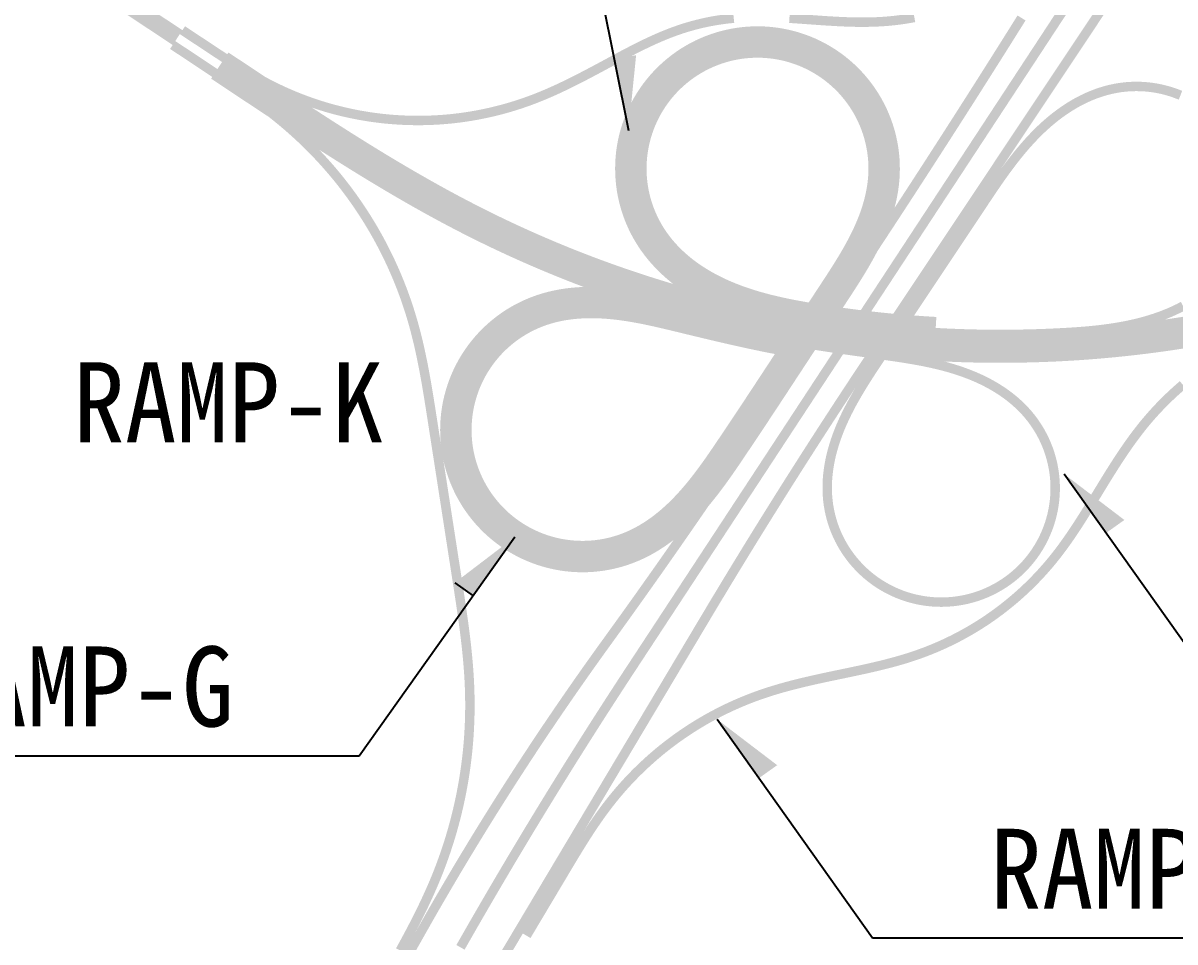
# Model space of a CAD drawing. Header units: metres. Extents: x 222706 to 224249, y 221324 to 222332.
# Drawn here: x 223963.3 to 224043.5, y 222198.5 to 222262.5 of the extents above; entities that cross this region are included whole.
import ezdxf

# ---------------------------------------------------------------- set-up
doc = ezdxf.new("R2010")
doc.units = ezdxf.units.M
doc.linetypes.add('HIDDEN', pattern=[0.375, 0.25, -0.125])
for name, color, linetype in [('CA-ALGN-RampA', 2, 'Continuous'), ('CA-ALGN-RampF', 2, 'Continuous'), ('CA-ALGN-RampG', 2, 'Continuous'), ('CA-ALGN-RampH', 2, 'Continuous'), ('CA-ALGN-RampJ', 2, 'Continuous'), ('CA-ALGN-RampK', 2, 'Continuous'), ('CA-ALGN-RampL', 2, 'Continuous'), ('CA-ALGN-RampM', 2, 'Continuous'), ('CA-ALGN-RampN', 2, 'Continuous'), ('CA-ALGN-RampO', 2, 'Continuous'), ('CA-ALGN-국도7호선', 2, 'Continuous'), ('CA-ALGN-국도7호선평면선형', 2, 'Continuous'), ('CA-LEAL', 1, 'Continuous'), ('CA-TEXT', 3, 'Continuous')]:
    doc.layers.add(name, color=color, linetype=linetype)
doc.styles.add('돋움체', font='DotumChe.ttf')

msp = doc.modelspace()

# ---------------------------------------------------------------- hatches: boundary and pattern name
at = {"layer": 'CA-LEAL'}
for points in [[(224006.004, 222260.249), (224004.472, 222259.937), (224005.477, 222255.016)], [(224039.982, 222227.895), (224038.707, 222226.989), (224035.799, 222231.083)], [(223993.382, 222223.522), (223994.656, 222222.616), (223997.565, 222226.711)], [(224015.822, 222210.827), (224014.547, 222209.922), (224011.639, 222214.016)]]:
    msp.add_hatch(color=256, dxfattribs=at).paths.add_polyline_path(points)

# ---------------------------------------------------------------- linework, layer by layer
at = {"layer": 'CA-ALGN-RampA', "const_width": 2.186}
msp.add_lwpolyline([(223977.03, 222259.525), (223978.679, 222258.431), (223978.972, 222258.236), (223979.266, 222258.041), (223979.56, 222257.846), (223979.854, 222257.652), (223980.148, 222257.457), (223980.442, 222257.262), (223980.736, 222257.068), (223981.03, 222256.874), (223981.324, 222256.68), (223981.619, 222256.486), (223981.914, 222256.292), (223982.208, 222256.099), (223982.503, 222255.906), (223982.799, 222255.713), (223983.094, 222255.521), (223983.39, 222255.329), (223983.686, 222255.137), (223983.982, 222254.946), (223984.278, 222254.755), (223984.575, 222254.565), (223984.872, 222254.375), (223985.17, 222254.186), (223985.467, 222253.997), (223985.766, 222253.809), (223986.064, 222253.621), (223986.363, 222253.434), (223986.662, 222253.248), (223986.962, 222253.062), (223987.262, 222252.877), (223987.563, 222252.693), (223987.864, 222252.509), (223988.165, 222252.326), (223988.467, 222252.145), (223988.77, 222251.963), (223989.073, 222251.783), (223989.376, 222251.604), (223989.68, 222251.425), (223989.985, 222251.248), (223990.29, 222251.071), (223990.596, 222250.896), (223990.902, 222250.721), (223991.209, 222250.547), (223991.516, 222250.375), (223991.824, 222250.203), (223992.133, 222250.033), (223992.442, 222249.864), (223992.752, 222249.696), (223993.063, 222249.529), (223993.374, 222249.364), (223993.686, 222249.2), (223993.999, 222249.037), (223994.312, 222248.875), (223994.503, 222248.777), (223994.818, 222248.618), (223995.133, 222248.46), (223995.449, 222248.303), (223995.765, 222248.148), (223996.082, 222247.994), (223996.4, 222247.841), (223996.719, 222247.69), (223997.038, 222247.54), (223997.358, 222247.391), (223997.678, 222247.244), (223997.999, 222247.099), (223998.321, 222246.955), (223998.643, 222246.812), (223998.966, 222246.67), (223999.29, 222246.53), (223999.614, 222246.392), (223999.938, 222246.254), (224000.264, 222246.119), (224000.59, 222245.984), (224000.916, 222245.851), (224001.243, 222245.72), (224001.571, 222245.589), (224001.899, 222245.461), (224002.228, 222245.333), (224002.557, 222245.208), (224002.887, 222245.083), (224003.218, 222244.96), (224003.549, 222244.839), (224003.88, 222244.719), (224004.212, 222244.6), (224004.545, 222244.483), (224004.878, 222244.367), (224005.211, 222244.253), (224005.545, 222244.14), (224005.88, 222244.028), (224006.215, 222243.918), (224006.55, 222243.81), (224006.886, 222243.703), (224007.222, 222243.597), (224007.559, 222243.493), (224007.896, 222243.39), (224008.234, 222243.289), (224008.572, 222243.19), (224008.911, 222243.091), (224009.25, 222242.995), (224009.589, 222242.899), (224009.929, 222242.805), (224010.269, 222242.713), (224010.61, 222242.622), (224010.951, 222242.533), (224011.293, 222242.445), (224011.634, 222242.358), (224011.977, 222242.274), (224012.319, 222242.19), (224012.662, 222242.108), (224013.005, 222242.028), (224013.349, 222241.949), (224013.693, 222241.871), (224014.037, 222241.795), (224014.382, 222241.721), (224014.727, 222241.648), (224015.072, 222241.576), (224015.417, 222241.506), (224015.763, 222241.438), (224016.109, 222241.371), (224016.456, 222241.306), (224016.803, 222241.242), (224017.15, 222241.179), (224017.497, 222241.118), (224017.844, 222241.059), (224018.192, 222241.001), (224018.54, 222240.944), (224018.888, 222240.89), (224019.237, 222240.836), (224019.586, 222240.784), (224019.935, 222240.734), (224020.284, 222240.685), (224020.633, 222240.638), (224020.983, 222240.592), (224021.332, 222240.548), (224021.682, 222240.505), (224022.032, 222240.464), (224022.383, 222240.424), (224022.733, 222240.386), (224023.084, 222240.349), (224023.435, 222240.314), (224023.786, 222240.281), (224024.137, 222240.249), (224024.488, 222240.218), (224024.839, 222240.189), (224025.191, 222240.161), (224025.542, 222240.136), (224025.894, 222240.111), (224026.246, 222240.088), (224026.598, 222240.067), (224026.95, 222240.047), (224027.302, 222240.029), (224027.654, 222240.012), (224028.006, 222239.997), (224028.359, 222239.983), (224028.711, 222239.971), (224029.063, 222239.96), (224029.416, 222239.951), (224029.768, 222239.943), (224030.121, 222239.937), (224030.473, 222239.933), (224030.826, 222239.93), (224031.178, 222239.928), (224031.531, 222239.928), (224031.884, 222239.93), (224032.236, 222239.933), (224032.589, 222239.938), (224032.941, 222239.944), (224033.294, 222239.952), (224033.646, 222239.961), (224033.998, 222239.972), (224034.351, 222239.984), (224034.703, 222239.998), (224035.055, 222240.013), (224035.407, 222240.03), (224035.76, 222240.049), (224036.112, 222240.069), (224036.463, 222240.09), (224036.815, 222240.113), (224037.167, 222240.138), (224037.519, 222240.164), (224037.87, 222240.192), (224038.221, 222240.221), (224038.573, 222240.252), (224038.924, 222240.284), (224039.275, 222240.317), (224039.625, 222240.353), (224039.976, 222240.39), (224040.327, 222240.428), (224040.677, 222240.468), (224041.027, 222240.509), (224041.377, 222240.552), (224041.727, 222240.596), (224042.076, 222240.642), (224042.426, 222240.69), (224042.523, 222240.703), (224042.872, 222240.753), (224043.221, 222240.803), (224043.569, 222240.856), (224043.918, 222240.91), (224044.266, 222240.965), (224044.614, 222241.021)], dxfattribs=at)
at = {"layer": 'CA-ALGN-RampF', "const_width": 2.186}
msp.add_lwpolyline([(224026.834, 222240.936), (224026.482, 222240.957), (224026.13, 222240.979), (224025.778, 222241.003), (224025.426, 222241.028), (224025.075, 222241.054), (224024.723, 222241.083), (224024.372, 222241.113), (224024.021, 222241.144), (224023.67, 222241.177), (224023.319, 222241.211), (224022.968, 222241.247), (224022.618, 222241.285), (224022.267, 222241.324), (224021.917, 222241.365), (224021.567, 222241.407), (224021.217, 222241.451), (224020.868, 222241.496), (224020.518, 222241.543), (224020.169, 222241.591), (224019.82, 222241.641), (224019.471, 222241.692), (224019.123, 222241.745), (224018.774, 222241.8), (224018.426, 222241.856), (224018.379, 222241.863), (224018.031, 222241.921), (224017.684, 222241.981), (224017.337, 222242.043), (224016.99, 222242.107), (224016.644, 222242.174), (224016.299, 222242.245), (224015.954, 222242.319), (224015.61, 222242.397), (224015.267, 222242.479), (224014.926, 222242.565), (224014.585, 222242.657), (224014.246, 222242.753), (224013.909, 222242.855), (224013.573, 222242.963), (224013.239, 222243.077), (224012.908, 222243.197), (224012.579, 222243.324), (224012.253, 222243.457), (224011.929, 222243.598), (224011.609, 222243.746), (224011.293, 222243.902), (224010.981, 222244.066), (224010.673, 222244.237), (224010.37, 222244.417), (224010.072, 222244.605), (224009.779, 222244.802), (224009.492, 222245.007), (224009.212, 222245.221), (224008.939, 222245.444), (224008.673, 222245.676), (224008.415, 222245.916), (224008.166, 222246.166), (224007.926, 222246.424), (224007.695, 222246.69), (224007.475, 222246.965), (224007.265, 222247.249), (224007.173, 222247.381), (224006.98, 222247.677), (224006.799, 222247.979), (224006.63, 222248.289), (224006.474, 222248.605), (224006.33, 222248.927), (224006.2, 222249.254), (224006.082, 222249.587), (224005.978, 222249.923), (224005.888, 222250.264), (224005.811, 222250.608), (224005.748, 222250.955), (224005.7, 222251.304), (224005.665, 222251.655), (224005.644, 222252.007), (224005.637, 222252.359), (224005.644, 222252.712), (224005.666, 222253.064), (224005.701, 222253.415), (224005.751, 222253.764), (224005.814, 222254.11), (224005.891, 222254.454), (224005.982, 222254.795), (224006.087, 222255.132), (224006.204, 222255.464), (224006.336, 222255.791), (224006.48, 222256.113), (224006.636, 222256.429), (224006.806, 222256.738), (224006.987, 222257.04), (224007.18, 222257.335), (224007.386, 222257.622), (224007.602, 222257.9), (224007.829, 222258.17), (224008.067, 222258.43), (224008.315, 222258.68), (224008.573, 222258.92), (224008.841, 222259.15), (224009.117, 222259.369), (224009.402, 222259.577), (224009.695, 222259.773), (224009.995, 222259.957), (224010.303, 222260.129), (224010.617, 222260.289), (224010.938, 222260.436), (224011.264, 222260.57), (224011.595, 222260.691), (224011.931, 222260.798), (224012.17, 222260.866), (224012.512, 222260.951), (224012.857, 222261.021), (224013.205, 222261.078), (224013.555, 222261.121), (224013.907, 222261.15), (224014.259, 222261.164), (224014.611, 222261.165), (224014.964, 222261.152), (224015.315, 222261.124), (224015.665, 222261.082), (224016.013, 222261.027), (224016.359, 222260.957), (224016.702, 222260.874), (224017.041, 222260.777), (224017.375, 222260.667), (224017.706, 222260.544), (224018.031, 222260.407), (224018.35, 222260.257), (224018.663, 222260.095), (224018.969, 222259.92), (224019.268, 222259.734), (224019.559, 222259.535), (224019.843, 222259.325), (224020.117, 222259.104), (224020.382, 222258.872), (224020.638, 222258.63), (224020.885, 222258.377), (224021.12, 222258.115), (224021.345, 222257.844), (224021.559, 222257.564), (224021.762, 222257.275), (224021.953, 222256.979), (224022.132, 222256.675), (224022.299, 222256.365), (224022.453, 222256.048), (224022.594, 222255.725), (224022.723, 222255.396), (224022.838, 222255.063), (224022.94, 222254.725), (224023.028, 222254.384), (224023.102, 222254.039), (224023.163, 222253.692), (224023.209, 222253.343), (224023.242, 222252.992), (224023.26, 222252.64), (224023.265, 222252.287), (224023.255, 222251.935), (224023.24, 222251.687), (224023.206, 222251.336), (224023.159, 222250.986), (224023.099, 222250.639), (224023.027, 222250.294), (224022.944, 222249.951), (224022.849, 222249.612), (224022.744, 222249.275), (224022.63, 222248.942), (224022.506, 222248.611), (224022.374, 222248.285), (224022.234, 222247.961), (224022.087, 222247.641), (224021.933, 222247.324), (224021.773, 222247.009), (224021.607, 222246.698), (224021.436, 222246.39), (224021.261, 222246.084), (224021.082, 222245.78), (224020.899, 222245.479), (224020.714, 222245.179), (224020.526, 222244.881), (224020.335, 222244.584), (224020.144, 222244.288), (224019.951, 222243.993), (224019.758, 222243.698), (224019.707, 222243.62), (224015.399, 222237.058)], dxfattribs=at)
at = {"layer": 'CA-ALGN-RampG', "const_width": 2.186}
msp.add_lwpolyline([(224015.399, 222237.058), (224015.205, 222236.763), (224015.012, 222236.469), (224014.818, 222236.174), (224014.623, 222235.88), (224014.429, 222235.586), (224014.234, 222235.292), (224014.039, 222234.998), (224013.844, 222234.705), (224013.649, 222234.411), (224013.453, 222234.118), (224013.257, 222233.825), (224013.061, 222233.532), (224012.865, 222233.239), (224012.724, 222233.029), (224012.527, 222232.736), (224012.33, 222232.444), (224012.131, 222232.153), (224011.931, 222231.862), (224011.73, 222231.573), (224011.526, 222231.286), (224011.32, 222231), (224011.11, 222230.716), (224010.898, 222230.435), (224010.681, 222230.157), (224010.461, 222229.881), (224010.236, 222229.61), (224010.007, 222229.342), (224009.772, 222229.078), (224009.533, 222228.82), (224009.288, 222228.566), (224009.037, 222228.318), (224008.781, 222228.077), (224008.518, 222227.841), (224008.249, 222227.613), (224007.974, 222227.393), (224007.692, 222227.181), (224007.404, 222226.977), (224007.11, 222226.784), (224006.809, 222226.6), (224006.502, 222226.426), (224006.189, 222226.264), (224005.87, 222226.115), (224005.676, 222226.031), (224005.349, 222225.901), (224005.016, 222225.785), (224004.679, 222225.682), (224004.338, 222225.592), (224003.993, 222225.517), (224003.646, 222225.455), (224003.297, 222225.407), (224002.946, 222225.373), (224002.594, 222225.353), (224002.242, 222225.347), (224001.889, 222225.356), (224001.537, 222225.378), (224001.187, 222225.415), (224000.838, 222225.465), (224000.491, 222225.53), (224000.147, 222225.608), (223999.807, 222225.7), (223999.471, 222225.805), (223999.139, 222225.924), (223998.812, 222226.056), (223998.49, 222226.201), (223998.175, 222226.358), (223997.866, 222226.528), (223997.565, 222226.711), (223997.27, 222226.905), (223996.984, 222227.111), (223996.707, 222227.328), (223996.438, 222227.556), (223996.178, 222227.795), (223995.929, 222228.044), (223995.689, 222228.302), (223995.46, 222228.57), (223995.242, 222228.847), (223995.035, 222229.133), (223994.84, 222229.426), (223994.656, 222229.727), (223994.485, 222230.035), (223994.326, 222230.35), (223994.18, 222230.671), (223994.047, 222230.997), (223994.025, 222231.056), (223993.907, 222231.388), (223993.803, 222231.725), (223993.712, 222232.065), (223993.635, 222232.41), (223993.572, 222232.756), (223993.523, 222233.105), (223993.488, 222233.456), (223993.467, 222233.808), (223993.46, 222234.161), (223993.467, 222234.513), (223993.488, 222234.865), (223993.523, 222235.216), (223993.572, 222235.565), (223993.635, 222235.912), (223993.712, 222236.256), (223993.803, 222236.596), (223993.907, 222236.933), (223994.024, 222237.266), (223994.155, 222237.593), (223994.299, 222237.915), (223994.455, 222238.231), (223994.624, 222238.54), (223994.805, 222238.843), (223994.999, 222239.137), (223995.203, 222239.424), (223995.42, 222239.703), (223995.647, 222239.973), (223995.884, 222240.233), (223996.132, 222240.484), (223996.39, 222240.724), (223996.657, 222240.954), (223996.933, 222241.173), (223997.218, 222241.381), (223997.511, 222241.578), (223997.811, 222241.762), (223998.119, 222241.935), (223998.433, 222242.094), (223998.753, 222242.242), (223999.079, 222242.376), (223999.41, 222242.497), (223999.469, 222242.517), (223999.805, 222242.623), (224000.146, 222242.715), (224000.489, 222242.795), (224000.835, 222242.863), (224001.183, 222242.918), (224001.533, 222242.962), (224001.884, 222242.995), (224002.236, 222243.018), (224002.588, 222243.03), (224002.941, 222243.033), (224003.293, 222243.027), (224003.645, 222243.012), (224003.997, 222242.989), (224004.348, 222242.959), (224004.699, 222242.921), (224005.049, 222242.877), (224005.398, 222242.827), (224005.746, 222242.772), (224006.093, 222242.711), (224006.44, 222242.647), (224006.786, 222242.578), (224007.131, 222242.505), (224007.475, 222242.43), (224007.819, 222242.352), (224008.162, 222242.272), (224008.505, 222242.19), (224008.848, 222242.108), (224009.191, 222242.025), (224009.221, 222242.017), (224009.564, 222241.934), (224009.907, 222241.851), (224010.249, 222241.768), (224010.592, 222241.686), (224010.935, 222241.604), (224011.278, 222241.522), (224011.621, 222241.441), (224011.964, 222241.36), (224012.308, 222241.28), (224012.651, 222241.201), (224012.995, 222241.123), (224013.339, 222241.046), (224013.683, 222240.97), (224014.028, 222240.895), (224014.373, 222240.822), (224014.718, 222240.749), (224014.815, 222240.729), (224015.16, 222240.659), (224015.506, 222240.59), (224015.852, 222240.523), (224016.198, 222240.457), (224016.545, 222240.393), (224016.892, 222240.33), (224017.239, 222240.268), (224017.379, 222240.244)], dxfattribs=at)
at = {"layer": 'CA-ALGN-RampH', "const_width": 0.656}
msp.add_lwpolyline([(223998.371, 222198.961), (224001.019, 222203.404), (224001.199, 222203.706), (224001.38, 222204.009), (224001.561, 222204.311), (224001.744, 222204.613), (224001.927, 222204.914), (224002.112, 222205.215), (224002.298, 222205.514), (224002.487, 222205.812), (224002.678, 222206.108), (224002.871, 222206.403), (224003.067, 222206.696), (224003.266, 222206.987), (224003.468, 222207.276), (224003.674, 222207.562), (224003.884, 222207.845), (224004.098, 222208.126), (224004.152, 222208.195), (224004.371, 222208.472), (224004.594, 222208.745), (224004.821, 222209.014), (224005.053, 222209.28), (224005.288, 222209.542), (224005.528, 222209.801), (224005.771, 222210.056), (224006.019, 222210.307), (224006.27, 222210.554), (224006.525, 222210.798), (224006.784, 222211.037), (224007.046, 222211.273), (224007.312, 222211.504), (224007.581, 222211.732), (224007.854, 222211.955), (224008.131, 222212.174), (224008.41, 222212.388), (224008.693, 222212.599), (224008.979, 222212.805), (224009.269, 222213.006), (224009.561, 222213.203), (224009.856, 222213.396), (224010.155, 222213.584), (224010.456, 222213.767), (224010.76, 222213.946), (224011.066, 222214.12), (224011.376, 222214.289), (224011.688, 222214.453), (224012.002, 222214.613), (224012.319, 222214.768), (224012.638, 222214.918), (224012.959, 222215.063), (224013.283, 222215.203), (224013.608, 222215.338), (224013.936, 222215.468), (224014.266, 222215.593), (224014.597, 222215.713), (224014.784, 222215.777), (224015.118, 222215.889), (224015.454, 222215.996), (224015.791, 222216.099), (224016.13, 222216.197), (224016.47, 222216.292), (224016.81, 222216.382), (224017.152, 222216.47), (224017.494, 222216.554), (224017.837, 222216.636), (224018.181, 222216.715), (224018.525, 222216.793), (224018.869, 222216.868), (224019.214, 222216.943), (224019.558, 222217.016), (224019.903, 222217.088), (224020.249, 222217.16), (224020.335, 222217.178), (224020.68, 222217.25), (224021.025, 222217.323), (224021.37, 222217.396), (224021.715, 222217.47), (224022.059, 222217.546), (224022.403, 222217.624), (224022.746, 222217.704), (224023.089, 222217.787), (224023.431, 222217.873), (224023.772, 222217.962), (224024.112, 222218.055), (224024.451, 222218.152), (224024.788, 222218.253), (224025.124, 222218.36), (224025.459, 222218.472), (224025.791, 222218.589), (224026.122, 222218.712), (224026.45, 222218.84), (224026.777, 222218.973), (224027.1, 222219.113), (224027.422, 222219.257), (224027.741, 222219.407), (224028.058, 222219.562), (224028.372, 222219.722), (224028.683, 222219.888), (224028.991, 222220.059), (224029.297, 222220.234), (224029.6, 222220.415), (224029.899, 222220.601), (224030.196, 222220.792), (224030.489, 222220.988), (224030.779, 222221.189), (224031.065, 222221.394), (224031.348, 222221.604), (224031.628, 222221.819), (224031.903, 222222.039), (224032.176, 222222.263), (224032.444, 222222.492), (224032.708, 222222.725), (224032.969, 222222.962), (224033.226, 222223.204), (224033.478, 222223.45), (224033.727, 222223.7), (224033.971, 222223.954), (224034.211, 222224.213), (224034.446, 222224.475), (224034.678, 222224.741), (224034.904, 222225.011), (224035.127, 222225.285), (224035.148, 222225.312), (224035.366, 222225.59), (224035.578, 222225.871), (224035.787, 222226.155), (224035.992, 222226.442), (224036.194, 222226.731), (224036.392, 222227.023), (224036.587, 222227.316), (224036.78, 222227.611), (224036.97, 222227.908), (224037.159, 222228.206), (224037.345, 222228.505), (224037.531, 222228.805), (224037.715, 222229.106), (224037.899, 222229.406), (224038.082, 222229.708), (224038.085, 222229.711), (224038.268, 222230.012), (224038.452, 222230.313), (224038.636, 222230.614), (224038.821, 222230.914), (224039.008, 222231.213), (224039.196, 222231.511), (224039.385, 222231.808), (224039.577, 222232.104), (224039.771, 222232.398), (224039.968, 222232.691), (224040.168, 222232.981), (224040.371, 222233.27), (224040.577, 222233.555), (224040.788, 222233.838), (224041.002, 222234.118), (224041.22, 222234.395), (224041.339, 222234.543), (224041.565, 222234.814), (224041.794, 222235.081), (224042.029, 222235.345), (224042.267, 222235.604), (224042.51, 222235.86), (224042.757, 222236.111), (224043.008, 222236.359), (224043.263, 222236.602), (224043.523, 222236.841), (224043.786, 222237.075), (224044.053, 222237.305)], dxfattribs=at)
at = {"layer": 'CA-ALGN-RampJ', "const_width": 0.656}
for points in [[(224012.799, 222262.821), (224012.705, 222262.812), (224012.355, 222262.776), (224012.005, 222262.731), (224011.656, 222262.679), (224011.309, 222262.619), (224010.963, 222262.552), (224010.618, 222262.478), (224010.275, 222262.395), (224009.934, 222262.306), (224009.595, 222262.209), (224009.258, 222262.105), (224008.995, 222262.017), (224008.662, 222261.9), (224008.332, 222261.776), (224008.005, 222261.646), (224007.679, 222261.51), (224007.356, 222261.369), (224007.035, 222261.223), (224006.716, 222261.073), (224006.399, 222260.919), (224006.083, 222260.762), (224005.769, 222260.602), (224005.456, 222260.44), (224005.144, 222260.276), (224004.833, 222260.11), (224004.522, 222259.944), (224004.211, 222259.777), (224004.129, 222259.732), (224004.12, 222259.728), (224003.81, 222259.56), (224003.499, 222259.393), (224003.188, 222259.227), (224002.877, 222259.062), (224002.565, 222258.897), (224002.252, 222258.735), (224001.939, 222258.574), (224001.624, 222258.415), (224001.308, 222258.258), (224000.991, 222258.104), (224000.672, 222257.953), (224000.352, 222257.806), (224000.03, 222257.662), (223999.707, 222257.522), (223999.381, 222257.387), (223999.054, 222257.256), (223998.888, 222257.191), (223998.558, 222257.068), (223998.226, 222256.95), (223997.892, 222256.837), (223997.556, 222256.729), (223997.219, 222256.627), (223996.88, 222256.529), (223996.539, 222256.437), (223996.198, 222256.351), (223995.855, 222256.27), (223995.51, 222256.194), (223995.165, 222256.123), (223994.818, 222256.058), (223994.471, 222255.998), (223994.123, 222255.944), (223993.773, 222255.895), (223993.424, 222255.852), (223993.073, 222255.814), (223992.722, 222255.782), (223992.37, 222255.755), (223992.019, 222255.734), (223991.666, 222255.718), (223991.314, 222255.707), (223990.961, 222255.702), (223990.609, 222255.703), (223990.256, 222255.709), (223989.904, 222255.721), (223989.552, 222255.738), (223989.2, 222255.761), (223988.849, 222255.789), (223988.498, 222255.822), (223988.147, 222255.862), (223987.798, 222255.906), (223987.449, 222255.956), (223987.1, 222256.012), (223986.753, 222256.073), (223986.407, 222256.139), (223986.062, 222256.211), (223985.718, 222256.288), (223985.375, 222256.37), (223985.033, 222256.458), (223984.693, 222256.551), (223984.355, 222256.65), (223984.018, 222256.754), (223983.683, 222256.863), (223983.349, 222256.977), (223983.017, 222257.096), (223982.688, 222257.221), (223982.36, 222257.35), (223982.034, 222257.485), (223981.71, 222257.625), (223981.389, 222257.77), (223981.07, 222257.92), (223980.87, 222258.017), (223980.555, 222258.175), (223980.242, 222258.338), (223979.932, 222258.505), (223979.623, 222258.675), (223979.317, 222258.85), (223979.012, 222259.028), (223978.71, 222259.208), (223978.409, 222259.392), (223978.109, 222259.578), (223977.811, 222259.766), (223977.514, 222259.956), (223977.218, 222260.147), (223976.923, 222260.34), (223976.628, 222260.534), (223976.334, 222260.728), (223976.04, 222260.923), (223975.892, 222261.021), (223974.434, 222261.989)], [(224025.368, 222262.874), (224025.021, 222262.81), (224024.673, 222262.754), (224024.324, 222262.704), (224023.974, 222262.661), (224023.623, 222262.625), (224023.406, 222262.607), (224023.054, 222262.582), (224022.702, 222262.564), (224022.35, 222262.553), (224021.997, 222262.547), (224021.645, 222262.546), (224021.292, 222262.549), (224020.94, 222262.558), (224020.587, 222262.569), (224020.235, 222262.584), (224019.883, 222262.603), (224019.531, 222262.623), (224019.179, 222262.645), (224018.827, 222262.669), (224018.476, 222262.694), (224018.124, 222262.719), (224018.08, 222262.722), (224017.728, 222262.748), (224017.377, 222262.772), (224017.025, 222262.796), (224016.673, 222262.818)]]:
    msp.add_lwpolyline(points, dxfattribs=at)
at = {"layer": 'CA-ALGN-RampK', "const_width": 0.656}
msp.add_lwpolyline([(223973.752, 222260.96), (223976.053, 222259.433), (223976.347, 222259.238), (223976.64, 222259.043), (223976.934, 222258.848), (223977.227, 222258.651), (223977.519, 222258.455), (223977.811, 222258.257), (223978.102, 222258.058), (223978.393, 222257.858), (223978.682, 222257.656), (223978.97, 222257.453), (223979.257, 222257.248), (223979.542, 222257.041), (223979.826, 222256.832), (223980.108, 222256.621), (223980.389, 222256.407), (223980.667, 222256.191), (223980.943, 222255.972), (223981.217, 222255.749), (223981.488, 222255.524), (223981.757, 222255.296), (223982.022, 222255.064), (223982.285, 222254.829), (223982.545, 222254.591), (223982.802, 222254.349), (223983.056, 222254.105), (223983.306, 222253.857), (223983.554, 222253.606), (223983.798, 222253.352), (223984.04, 222253.095), (223984.278, 222252.835), (223984.512, 222252.571), (223984.744, 222252.306), (223984.972, 222252.037), (223985.197, 222251.765), (223985.418, 222251.491), (223985.636, 222251.213), (223985.85, 222250.934), (223986.061, 222250.651), (223986.269, 222250.366), (223986.472, 222250.078), (223986.672, 222249.788), (223986.869, 222249.495), (223987.062, 222249.2), (223987.251, 222248.902), (223987.436, 222248.603), (223987.618, 222248.3), (223987.796, 222247.996), (223987.97, 222247.689), (223988.14, 222247.381), (223988.306, 222247.07), (223988.468, 222246.757), (223988.627, 222246.442), (223988.781, 222246.125), (223988.932, 222245.806), (223989.078, 222245.485), (223989.221, 222245.163), (223989.359, 222244.839), (223989.494, 222244.513), (223989.624, 222244.185), (223989.75, 222243.856), (223989.872, 222243.525), (223989.99, 222243.193), (223990.104, 222242.859), (223990.214, 222242.524), (223990.319, 222242.188), (223990.42, 222241.85), (223990.468, 222241.685), (223990.563, 222241.345), (223990.654, 222241.004), (223990.741, 222240.663), (223990.825, 222240.32), (223990.905, 222239.977), (223990.981, 222239.633), (223991.055, 222239.288), (223991.126, 222238.943), (223991.195, 222238.597), (223991.26, 222238.251), (223991.324, 222237.904), (223991.386, 222237.557), (223991.446, 222237.209), (223991.505, 222236.862), (223991.562, 222236.514), (223991.618, 222236.166), (223991.674, 222235.818), (223991.728, 222235.469), (223991.783, 222235.121), (223991.837, 222234.773), (223993.538, 222223.799), (223993.592, 222223.45), (223993.646, 222223.102), (223993.699, 222222.753), (223993.752, 222222.405), (223993.804, 222222.056), (223993.856, 222221.707), (223993.906, 222221.358), (223993.955, 222221.009), (223994.003, 222220.66), (223994.049, 222220.31), (223994.094, 222219.961), (223994.136, 222219.611), (223994.177, 222219.26), (223994.215, 222218.91), (223994.251, 222218.559), (223994.284, 222218.208), (223994.315, 222217.857), (223994.342, 222217.506), (223994.367, 222217.154), (223994.388, 222216.802), (223994.405, 222216.45), (223994.419, 222216.098), (223994.425, 222215.921), (223994.433, 222215.569), (223994.437, 222215.216), (223994.438, 222214.864), (223994.434, 222214.511), (223994.427, 222214.159), (223994.415, 222213.806), (223994.4, 222213.454), (223994.381, 222213.102), (223994.358, 222212.75), (223994.331, 222212.399), (223994.3, 222212.048), (223994.265, 222211.697), (223994.226, 222211.346), (223994.183, 222210.996), (223994.137, 222210.647), (223994.086, 222210.298), (223994.032, 222209.95), (223993.974, 222209.602), (223993.912, 222209.255), (223993.846, 222208.908), (223993.777, 222208.563), (223993.703, 222208.218), (223993.626, 222207.874), (223993.544, 222207.531), (223993.459, 222207.189), (223993.371, 222206.848), (223993.278, 222206.507), (223993.182, 222206.168), (223993.082, 222205.83), (223992.978, 222205.493), (223992.87, 222205.158), (223992.759, 222204.823), (223992.644, 222204.49), (223992.525, 222204.158), (223992.403, 222203.827), (223992.277, 222203.498), (223992.147, 222203.17), (223992.071, 222202.982), (223991.935, 222202.656), (223991.796, 222202.332), (223991.654, 222202.01), (223991.509, 222201.689), (223991.361, 222201.369), (223991.21, 222201.05), (223991.056, 222200.733), (223990.901, 222200.416), (223990.742, 222200.101), (223990.582, 222199.787), (223990.42, 222199.474), (223990.256, 222199.162), (223990.09, 222198.851), (223989.923, 222198.54), (223989.755, 222198.231), (223989.585, 222197.922)], dxfattribs=at)
at = {"layer": 'CA-ALGN-RampL', "const_width": 0.656}
msp.add_lwpolyline([(224017.379, 222240.244), (224017.727, 222240.185), (224018.074, 222240.127), (224018.422, 222240.07), (224018.771, 222240.015), (224019.119, 222239.961), (224019.467, 222239.907), (224019.816, 222239.855), (224020.165, 222239.803), (224020.514, 222239.753), (224020.863, 222239.702), (224021.212, 222239.653), (224021.561, 222239.604), (224021.91, 222239.555), (224022.259, 222239.506), (224022.608, 222239.458), (224022.777, 222239.434), (224023.127, 222239.386), (224023.476, 222239.337), (224023.825, 222239.287), (224024.173, 222239.235), (224024.522, 222239.182), (224024.87, 222239.127), (224025.218, 222239.068), (224025.565, 222239.006), (224025.911, 222238.941), (224026.257, 222238.871), (224026.602, 222238.797), (224026.945, 222238.718), (224027.287, 222238.633), (224027.628, 222238.542), (224027.967, 222238.444), (224028.304, 222238.34), (224028.638, 222238.229), (224028.97, 222238.109), (224029.299, 222237.982), (224029.624, 222237.847), (224029.946, 222237.702), (224030.263, 222237.549), (224030.576, 222237.386), (224030.883, 222237.214), (224031.185, 222237.031), (224031.481, 222236.839), (224031.769, 222236.637), (224032.05, 222236.424), (224032.323, 222236.2), (224032.586, 222235.966), (224032.84, 222235.722), (224033.084, 222235.467), (224033.293, 222235.229), (224033.515, 222234.955), (224033.724, 222234.671), (224033.92, 222234.378), (224034.103, 222234.077), (224034.273, 222233.768), (224034.429, 222233.452), (224034.57, 222233.129), (224034.697, 222232.8), (224034.809, 222232.466), (224034.907, 222232.127), (224034.989, 222231.784), (224035.056, 222231.438), (224035.107, 222231.089), (224035.143, 222230.739), (224035.163, 222230.387), (224035.168, 222230.034), (224035.157, 222229.682), (224035.13, 222229.33), (224035.088, 222228.98), (224035.03, 222228.633), (224034.957, 222228.288), (224034.868, 222227.946), (224034.765, 222227.609), (224034.646, 222227.277), (224034.513, 222226.951), (224034.366, 222226.631), (224034.204, 222226.317), (224034.029, 222226.011), (224033.84, 222225.714), (224033.639, 222225.425), (224033.424, 222225.145), (224033.198, 222224.875), (224032.959, 222224.615), (224032.71, 222224.366), (224032.449, 222224.129), (224032.178, 222223.903), (224031.898, 222223.689), (224031.608, 222223.489), (224031.31, 222223.301), (224031.003, 222223.126), (224030.689, 222222.966), (224030.369, 222222.82), (224030.354, 222222.813), (224030.027, 222222.682), (224029.695, 222222.565), (224029.357, 222222.464), (224029.015, 222222.377), (224028.67, 222222.305), (224028.322, 222222.249), (224027.972, 222222.209), (224027.62, 222222.184), (224027.268, 222222.175), (224026.915, 222222.181), (224026.564, 222222.203), (224026.213, 222222.241), (224025.864, 222222.294), (224025.519, 222222.363), (224025.176, 222222.447), (224024.838, 222222.546), (224024.504, 222222.66), (224024.176, 222222.788), (224023.854, 222222.932), (224023.539, 222223.089), (224023.23, 222223.26), (224022.93, 222223.445), (224022.638, 222223.643), (224022.356, 222223.853), (224022.083, 222224.076), (224021.82, 222224.311), (224021.568, 222224.558), (224021.327, 222224.815), (224021.097, 222225.083), (224020.88, 222225.36), (224020.676, 222225.647), (224020.484, 222225.943), (224020.306, 222226.247), (224020.141, 222226.559), (224019.99, 222226.878), (224019.854, 222227.203), (224019.732, 222227.534), (224019.625, 222227.87), (224019.533, 222228.21), (224019.457, 222228.554), (224019.395, 222228.901), (224019.349, 222229.251), (224019.348, 222229.266), (224019.318, 222229.618), (224019.304, 222229.97), (224019.304, 222230.322), (224019.318, 222230.675), (224019.346, 222231.026), (224019.387, 222231.376), (224019.441, 222231.725), (224019.506, 222232.071), (224019.583, 222232.415), (224019.671, 222232.756), (224019.769, 222233.095), (224019.877, 222233.431), (224019.994, 222233.763), (224020.119, 222234.093), (224020.253, 222234.419), (224020.394, 222234.742), (224020.542, 222235.062), (224020.696, 222235.379), (224020.856, 222235.693), (224021.022, 222236.004), (224021.193, 222236.313), (224021.368, 222236.619), (224021.548, 222236.922), (224021.73, 222237.224), (224021.916, 222237.523), (224022.105, 222237.821), (224022.295, 222238.118), (224022.488, 222238.413), (224022.682, 222238.708), (224022.876, 222239.002), (224023.072, 222239.295), (224023.113, 222239.357), (224026.209, 222244.008)], dxfattribs=at)
at = {"layer": 'CA-ALGN-RampM', "const_width": 0.656}
for points in [[(224026.209, 222244.008), (224030.074, 222249.813), (224030.269, 222250.107), (224030.465, 222250.4), (224030.662, 222250.692), (224030.859, 222250.984), (224031.058, 222251.275), (224031.259, 222251.565), (224031.462, 222251.853), (224031.668, 222252.14), (224031.876, 222252.424), (224032.087, 222252.707), (224032.302, 222252.986), (224032.521, 222253.263), (224032.743, 222253.536), (224032.97, 222253.806), (224033.202, 222254.072), (224033.438, 222254.333), (224033.68, 222254.59), (224033.927, 222254.841), (224034.179, 222255.088), (224034.438, 222255.328), (224034.701, 222255.561), (224034.971, 222255.788), (224035.247, 222256.008), (224035.529, 222256.219), (224035.818, 222256.422), (224036.112, 222256.616), (224036.412, 222256.801), (224036.719, 222256.975), (224037.031, 222257.139), (224037.348, 222257.292), (224037.672, 222257.433), (224038, 222257.561), (224038.333, 222257.676), (224038.671, 222257.778), (224039.012, 222257.865), (224039.357, 222257.938), (224039.392, 222257.945), (224039.74, 222258), (224040.09, 222258.041), (224040.442, 222258.065), (224040.794, 222258.074), (224041.147, 222258.068), (224041.499, 222258.045), (224041.849, 222258.008), (224042.197, 222257.954), (224042.543, 222257.885), (224042.886, 222257.801), (224043.224, 222257.702), (224043.557, 222257.588), (224043.885, 222257.459)], [(224044.067, 222242.784), (224043.754, 222242.622), (224043.436, 222242.47), (224043.113, 222242.327), (224042.787, 222242.193), (224042.458, 222242.068), (224042.125, 222241.952), (224041.789, 222241.843), (224041.451, 222241.743), (224041.111, 222241.65), (224040.769, 222241.565), (224040.425, 222241.487), (224040.08, 222241.415), (224039.734, 222241.35), (224039.386, 222241.29), (224039.038, 222241.236), (224038.689, 222241.187), (224038.339, 222241.143), (224037.989, 222241.104), (224037.638, 222241.068), (224037.287, 222241.036), (224036.935, 222241.008), (224036.584, 222240.982), (224036.232, 222240.959), (224035.88, 222240.938), (224035.69, 222240.928), (224035.338, 222240.909), (224034.986, 222240.893), (224034.633, 222240.877), (224034.281, 222240.864), (224033.929, 222240.851), (224033.576, 222240.841), (224033.224, 222240.832), (224032.871, 222240.824), (224032.519, 222240.818), (224032.166, 222240.814), (224031.814, 222240.811), (224031.461, 222240.81), (224031.109, 222240.81), (224030.756, 222240.812), (224030.404, 222240.815), (224030.051, 222240.82), (224029.699, 222240.826), (224029.346, 222240.834), (224028.994, 222240.844), (224028.641, 222240.855), (224028.289, 222240.868), (224027.937, 222240.882), (224027.585, 222240.897), (224027.232, 222240.915), (224026.88, 222240.934), (224026.834, 222240.936)]]:
    msp.add_lwpolyline(points, dxfattribs=at)
at = {"layer": 'CA-ALGN-RampN', "const_width": 0.656}
msp.add_lwpolyline([(223984.326, 222176.596), (224010.794, 222221.014), (224010.975, 222221.317), (224011.156, 222221.619), (224011.337, 222221.922), (224011.518, 222222.224), (224011.7, 222222.526), (224011.882, 222222.828), (224012.064, 222223.13), (224012.246, 222223.432), (224012.429, 222223.734), (224012.612, 222224.035), (224012.795, 222224.336), (224012.978, 222224.638), (224013.162, 222224.938), (224013.346, 222225.239), (224013.53, 222225.54), (224013.714, 222225.84), (224013.899, 222226.141), (224014.084, 222226.441), (224014.269, 222226.741), (224014.454, 222227.041), (224014.64, 222227.341), (224014.826, 222227.64), (224015.012, 222227.94), (224015.198, 222228.239), (224015.385, 222228.538), (224015.572, 222228.837), (224015.759, 222229.136), (224015.946, 222229.435), (224016.134, 222229.733), (224016.322, 222230.031), (224016.51, 222230.33), (224016.698, 222230.628), (224016.887, 222230.925), (224017.076, 222231.223), (224017.265, 222231.521), (224017.454, 222231.818), (224017.644, 222232.115), (224017.833, 222232.412), (224018.024, 222232.709), (224018.214, 222233.006), (224018.404, 222233.303), (224018.595, 222233.599), (224018.786, 222233.895), (224018.978, 222234.192), (224019.169, 222234.487), (224019.361, 222234.783), (224019.553, 222235.079), (224019.746, 222235.374), (224019.938, 222235.67), (224020.131, 222235.965), (224020.324, 222236.26), (224020.517, 222236.555), (224020.711, 222236.849), (224020.905, 222237.144), (224021.099, 222237.438), (224021.293, 222237.733), (224021.487, 222238.027), (224021.682, 222238.32), (224021.877, 222238.614), (224022.066, 222238.898), (224042.053, 222268.92)], dxfattribs=at)
at = {"layer": 'CA-ALGN-RampO', "const_width": 0.656}
msp.add_lwpolyline([(224032.826, 222262.839), (224032.639, 222262.54), (224032.451, 222262.241), (224032.264, 222261.943), (224032.077, 222261.644), (224031.889, 222261.346), (224031.702, 222261.047), (224031.514, 222260.749), (224031.326, 222260.45), (224031.138, 222260.152), (224030.95, 222259.854), (224030.761, 222259.556), (224030.573, 222259.258), (224030.384, 222258.96), (224030.196, 222258.662), (224030.007, 222258.365), (224029.818, 222258.067), (224029.629, 222257.769), (224029.44, 222257.472), (224029.25, 222257.174), (224029.061, 222256.877), (224028.871, 222256.58), (224028.682, 222256.283), (224028.492, 222255.986), (224028.302, 222255.689), (224028.112, 222255.392), (224027.921, 222255.095), (224027.731, 222254.798), (224027.541, 222254.501), (224027.35, 222254.205), (224027.159, 222253.908), (224026.968, 222253.612), (224026.777, 222253.316), (224026.586, 222253.019), (224026.395, 222252.723), (224026.203, 222252.427), (224026.012, 222252.131), (224025.82, 222251.835), (224025.628, 222251.539), (224025.437, 222251.244), (224025.245, 222250.948), (224025.052, 222250.652), (224024.86, 222250.357), (224024.668, 222250.061), (224024.475, 222249.766), (224024.282, 222249.471), (224024.09, 222249.176), (224023.897, 222248.881), (224023.704, 222248.586), (224023.51, 222248.291), (224023.317, 222247.996), (224023.195, 222247.81), (224015.915, 222236.719), (224015.721, 222236.425), (224015.527, 222236.13), (224015.333, 222235.836), (224015.139, 222235.542), (224014.945, 222235.248), (224014.75, 222234.954), (224014.555, 222234.66), (224014.36, 222234.366), (224014.164, 222234.073), (224013.969, 222233.779), (224013.773, 222233.486), (224013.577, 222233.193), (224013.381, 222232.9), (224013.184, 222232.608), (224012.987, 222232.315), (224012.79, 222232.023), (224012.593, 222231.731), (224012.396, 222231.438), (224012.198, 222231.146), (224012, 222230.855), (224011.802, 222230.563), (224011.604, 222230.272), (224011.405, 222229.98), (224011.207, 222229.689), (224011.008, 222229.398), (224010.808, 222229.107), (224010.609, 222228.816), (224010.409, 222228.526), (224010.209, 222228.235), (224010.009, 222227.945), (224009.809, 222227.655), (224009.608, 222227.365), (224009.408, 222227.075), (224009.207, 222226.786), (224009.005, 222226.496), (224008.804, 222226.207), (224008.602, 222225.918), (224008.4, 222225.629), (224008.198, 222225.34), (224007.996, 222225.051), (224007.793, 222224.762), (224007.591, 222224.474), (224007.388, 222224.186), (224007.184, 222223.898), (224006.981, 222223.61), (224006.777, 222223.322), (224006.573, 222223.034), (224006.369, 222222.747), (224006.165, 222222.459), (224005.96, 222222.172), (224005.756, 222221.885), (224005.551, 222221.598), (224005.345, 222221.312), (224005.14, 222221.025), (224004.934, 222220.739), (224004.728, 222220.453), (224004.522, 222220.167), (224004.316, 222219.881), (224004.11, 222219.595), (224003.983, 222219.42), (224003.983, 222219.42), (224003.776, 222219.134), (224003.57, 222218.848), (224003.365, 222218.562), (224003.16, 222218.275), (224002.955, 222217.988), (224002.751, 222217.701), (224002.547, 222217.413), (224002.344, 222217.125), (224002.141, 222216.836), (224001.939, 222216.547), (224001.737, 222216.258), (224001.536, 222215.969), (224001.335, 222215.679), (224001.135, 222215.389), (224000.935, 222215.098), (224000.736, 222214.808), (224000.537, 222214.516), (224000.339, 222214.225), (224000.141, 222213.933), (223999.943, 222213.641), (223999.746, 222213.349), (223999.55, 222213.056), (223999.354, 222212.763), (223999.159, 222212.469), (223998.964, 222212.176), (223998.769, 222211.881), (223998.575, 222211.587), (223998.382, 222211.292), (223998.189, 222210.997), (223997.996, 222210.702), (223997.804, 222210.406), (223997.613, 222210.11), (223997.422, 222209.814), (223997.231, 222209.517), (223997.041, 222209.22), (223996.852, 222208.923), (223996.663, 222208.625), (223996.474, 222208.327), (223996.286, 222208.029), (223996.098, 222207.731), (223995.911, 222207.432), (223995.725, 222207.133), (223995.539, 222206.833), (223995.353, 222206.533), (223995.168, 222206.233), (223994.984, 222205.933), (223994.8, 222205.632), (223994.616, 222205.331), (223994.433, 222205.03), (223994.251, 222204.728), (223994.068, 222204.426), (223993.887, 222204.124), (223993.706, 222203.822), (223993.525, 222203.519), (223993.345, 222203.216), (223993.166, 222202.912), (223992.987, 222202.608), (223992.808, 222202.304), (223992.63, 222202), (223992.453, 222201.695), (223992.276, 222201.391), (223992.099, 222201.085), (223991.923, 222200.78), (223991.748, 222200.474), (223991.573, 222200.168), (223991.399, 222199.862), (223991.225, 222199.555), (223991.085, 222199.307), (223982.909, 222184.818)], dxfattribs=at)
at = {"layer": 'CA-ALGN-국도7호선', "linetype": 'HIDDEN', "const_width": 1.234, "flags": 128}
msp.add_lwpolyline([(223974.093, 222261.474), (223947.677, 222279.005, 0.049731), (223921.395, 222292.907, 0.049731)], format="xyb", dxfattribs=at)
at = {"layer": 'CA-ALGN-국도7호선평면선형', "const_width": 0.656}
msp.add_lwpolyline([(223993.782, 222198.146), (223993.956, 222198.452), (223994.131, 222198.758), (223994.306, 222199.065), (223994.481, 222199.37), (223994.656, 222199.676), (223994.832, 222199.982), (223995.008, 222200.287), (223995.185, 222200.592), (223995.362, 222200.897), (223995.539, 222201.202), (223995.716, 222201.507), (223995.894, 222201.812), (223996.072, 222202.116), (223996.25, 222202.42), (223996.429, 222202.724), (223996.608, 222203.028), (223996.787, 222203.331), (223996.966, 222203.635), (223997.146, 222203.938), (223997.326, 222204.241), (223997.507, 222204.544), (223997.687, 222204.847), (223997.868, 222205.149), (223998.05, 222205.452), (223998.231, 222205.754), (223998.413, 222206.056), (223998.595, 222206.358), (223998.778, 222206.659), (223998.961, 222206.961), (223999.144, 222207.262), (223999.327, 222207.563), (223999.511, 222207.864), (223999.695, 222208.165), (223999.88, 222208.465), (224000.064, 222208.766), (224000.249, 222209.066), (224000.434, 222209.366), (224000.62, 222209.665), (224000.806, 222209.965), (224000.992, 222210.264), (224001.178, 222210.564), (224001.365, 222210.863), (224001.552, 222211.162), (224001.739, 222211.46), (224001.927, 222211.759), (224002.115, 222212.057), (224002.303, 222212.355), (224002.492, 222212.653), (224002.681, 222212.951), (224002.87, 222213.248), (224003.059, 222213.546), (224003.249, 222213.843), (224003.439, 222214.14), (224003.629, 222214.437), (224003.82, 222214.733), (224004.011, 222215.03), (224004.202, 222215.326), (224004.393, 222215.622), (224004.585, 222215.918), (224004.777, 222216.213), (224004.97, 222216.509), (224005.162, 222216.804), (224005.355, 222217.099), (224005.549, 222217.394), (224005.581, 222217.443), (224043.121, 222274.632)], dxfattribs=at)
at = {"layer": 'CA-LEAL'}
for p, q in [((224000.222, 222281.096), (224005.477, 222255.016)), ((224046.622, 222215.846), (224035.799, 222231.083)), ((223986.742, 222211.474), (223997.565, 222226.711)), ((223993.382, 222223.522), (223994.656, 222222.616)), ((224022.462, 222198.779), (224011.639, 222214.016)), ((223951.297, 222211.474), (223986.742, 222211.474)), ((224057.907, 222198.779), (224022.462, 222198.779))]:
    msp.add_line(p, q, dxfattribs=at)

# ---------------------------------------------------------------- texts
at = {"layer": 'CA-TEXT', "style": '돋움체'}
for s, p in [('RAMP-K', (223966.825, 222233.304, -307.695)), ('RAMP-G', (223956.41, 222213.521, -205.13)), ('RAMP-H', (224030.637, 222200.827, -205.13))]:
    msp.add_text(s, height=5.5705, dxfattribs=at).set_placement(p)

doc.saveas('drawing.dxf')
